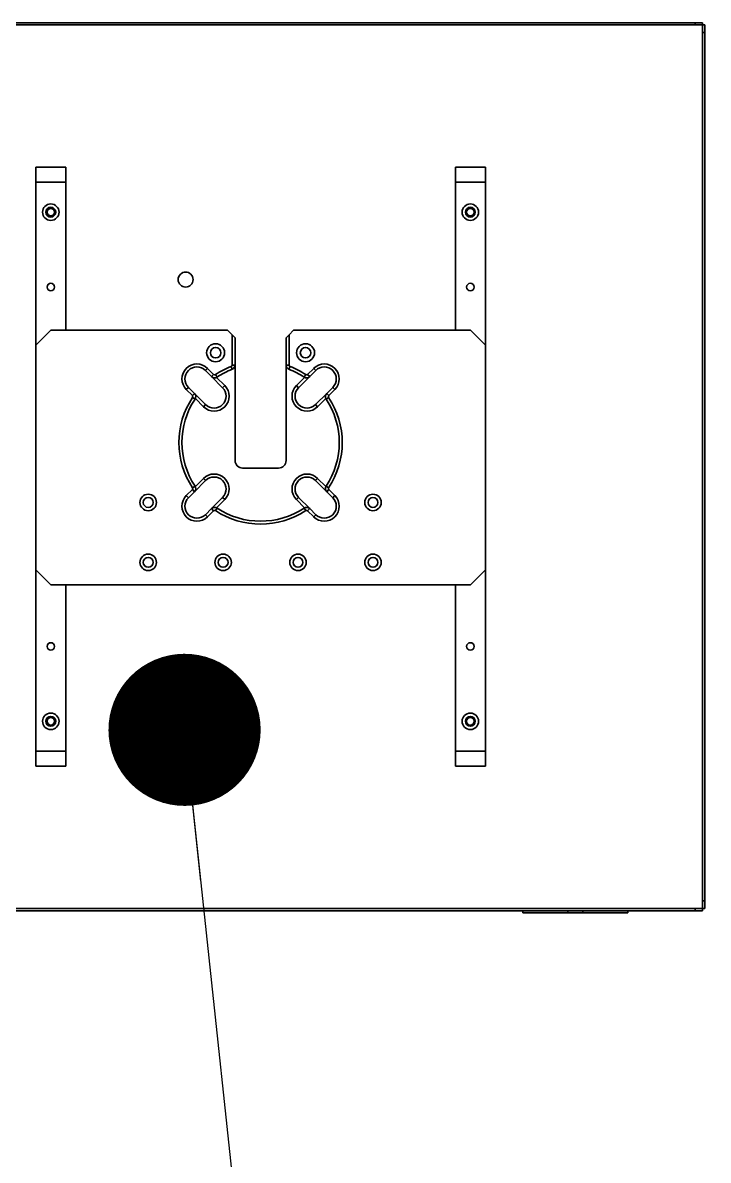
# Model space of a CAD drawing. Header units: millimetres. Extents: x 0 to 420, y 0 to 297.
# Drawn here: x 262.58 to 267.15, y 143.12 to 150.71 of the extents above; entities that cross this region are included whole.
import ezdxf

# ---------------------------------------------------------------- set-up
doc = ezdxf.new("R2010")
doc.units = ezdxf.units.MM
doc.layers.add('尺寸线层', color=150, linetype='Continuous')
doc.dimstyles.new('SLDDIMSTYLE1', dxfattribs={"dimtxt": 0.18, "dimasz": 1.016, "dimexe": 0, "dimexo": 0.0625, "dimgap": 0, "dimtad": 0, "dimtih": 1, "dimtoh": 1, "dimdec": 0, "dimrnd": 1e-09, "dimzin": 0, "dimdsep": 46, "dimtxsty": 'Standard', "dimblk1": 'DOT', "dimblk2": 'DOT', "dimsah": 1, "dimcen": 0.09, "dimadec": 0, "dimazin": 0, "dimtfac": 1.016, "dimtdec": 0, "dimtofl": 0, "dimtmove": 0, "dimatfit": 3, "dimldrblk": 'DOT', "dimfxl": 0, "dimfrac": 2, "dimtolj": 1, "dimtzin": 0, "dimarcsym": 0})

# ---------------------------------------------------------------- blocks, each defined once
blk = doc.blocks.new('_Dot')
at = {"color": 0, "linetype": 'ByBlock', "lineweight": -2}
blk.add_line((-0.5, 0), (-1, 0), dxfattribs=at)
at = {"color": 0, "linetype": 'ByBlock', "const_width": 0.5}
blk.add_lwpolyline([(-0.25, 0, 1), (0.25, 0, 1)], format="xyb", close=True, dxfattribs=at)

msp = doc.modelspace()

# ---------------------------------------------------------------- linework, layer by layer
at = {"color": 7, "linetype": 'Continuous', "lineweight": 35}
for p, q in [((267.117, 150.6973), (261.217, 150.6973)), ((261.267, 150.7123), (267.067, 150.7123)), ((267.067, 150.6973), (267.067, 150.7123)), ((267.067, 150.7123), (267.117, 150.7123)), ((267.117, 150.7123), (267.117, 150.6973)), ((267.117, 150.6973), (267.132, 150.6973)), ((267.117, 144.7973), (267.117, 150.6973)), ((267.132, 150.6473), (267.117, 150.6473)), ((267.132, 150.6973), (267.132, 150.6473)), ((267.132, 144.8473), (267.132, 150.6473)), ((262.667, 149.7473), (262.867, 149.7473)), ((262.667, 149.6473), (262.667, 149.7473)), ((262.867, 149.7473), (262.867, 149.6473)), ((265.467, 149.7473), (265.667, 149.7473)), ((265.467, 149.6473), (265.467, 149.7473)), ((265.667, 149.7473), (265.667, 149.6473)), ((262.867, 149.6473), (262.667, 149.6473)), ((262.667, 148.5586), (262.667, 149.6473)), ((262.867, 148.6586), (262.867, 149.6473)), ((265.667, 149.6473), (265.467, 149.6473)), ((265.467, 148.6586), (265.467, 149.6473)), ((265.667, 148.5586), (265.667, 149.6473)), ((262.767, 148.6586), (262.667, 148.5586)), ((263.947, 148.6586), (262.767, 148.6586)), ((263.977, 148.6286), (263.947, 148.6586)), ((263.977, 148.4263), (263.977, 148.6286)), ((263.977, 148.6286), (263.997, 148.6086)), ((263.997, 148.6086), (263.997, 148.4263)), ((264.337, 148.6086), (264.357, 148.6286)), ((264.337, 148.4263), (264.337, 148.6086)), ((264.387, 148.6586), (264.357, 148.6286)), ((264.357, 148.6286), (264.357, 148.4263)), ((265.567, 148.6586), (264.387, 148.6586)), ((265.667, 148.5586), (265.567, 148.6586)), ((262.667, 148.5586), (262.667, 147.0586)), ((265.667, 147.0586), (265.667, 148.5586)), ((263.8128, 148.4043), (263.7986, 148.3902)), ((263.839, 148.3498), (263.7986, 148.3902)), ((263.8128, 148.4043), (263.8531, 148.364)), ((263.8531, 148.364), (263.839, 148.3498)), ((263.8657, 148.3627), (263.8768, 148.346)), ((263.9706, 148.417), (263.9779, 148.3983)), ((263.977, 148.4263), (263.997, 148.4263)), ((263.997, 147.7886), (263.997, 148.4263)), ((264.357, 148.4263), (264.337, 148.4263)), ((264.337, 148.4263), (264.337, 147.7886)), ((264.3634, 148.417), (264.3562, 148.3983)), ((264.4684, 148.3627), (264.4573, 148.346)), ((264.481, 148.364), (264.5213, 148.4043)), ((264.481, 148.364), (264.4951, 148.3498)), ((264.5355, 148.3902), (264.4951, 148.3498)), ((264.5213, 148.4043), (264.5355, 148.3902)), ((263.9136, 148.2752), (263.839, 148.3498)), ((263.8731, 148.344), (263.9278, 148.2893)), ((263.9278, 148.2893), (263.9136, 148.2752)), ((264.4063, 148.2893), (264.461, 148.344)), ((264.4063, 148.2893), (264.4205, 148.2752)), ((264.4951, 148.3498), (264.4205, 148.2752)), ((263.6713, 148.2629), (263.6855, 148.277)), ((263.7117, 148.2225), (263.6713, 148.2629)), ((263.6855, 148.277), (263.7258, 148.2367)), ((263.7117, 148.2225), (263.7258, 148.2367)), ((263.7129, 148.2099), (263.7296, 148.1989)), ((263.7258, 148.2367), (263.8005, 148.162)), ((264.5336, 148.162), (264.6083, 148.2367)), ((264.6212, 148.2099), (264.6045, 148.1989)), ((264.6083, 148.2367), (264.6486, 148.277)), ((264.6224, 148.2225), (264.6083, 148.2367)), ((264.6628, 148.2629), (264.6224, 148.2225)), ((264.6628, 148.2629), (264.6486, 148.277)), ((263.7863, 148.1479), (263.7317, 148.2025)), ((263.7863, 148.1479), (263.8005, 148.162)), ((264.5478, 148.1479), (264.5336, 148.162)), ((264.6024, 148.2025), (264.5478, 148.1479)), ((264.287, 147.7386), (264.047, 147.7386)), ((263.7129, 147.6072), (263.7296, 147.6183)), ((263.8005, 147.6552), (263.7258, 147.5805)), ((263.7317, 147.6146), (263.7863, 147.6693)), ((263.7863, 147.6693), (263.8005, 147.6552)), ((264.5478, 147.6693), (264.5336, 147.6552)), ((264.6083, 147.5805), (264.5336, 147.6552)), ((264.5478, 147.6693), (264.6024, 147.6146)), ((264.6212, 147.6072), (264.6045, 147.6183)), ((263.6713, 147.5543), (263.7117, 147.5946)), ((263.6713, 147.5543), (263.6855, 147.5402)), ((263.7258, 147.5805), (263.6855, 147.5402)), ((263.7117, 147.5946), (263.7258, 147.5805)), ((263.839, 147.4674), (263.9136, 147.542)), ((263.9278, 147.5279), (263.8731, 147.4732)), ((263.9278, 147.5279), (263.9136, 147.542)), ((264.4063, 147.5279), (264.4205, 147.542)), ((264.461, 147.4732), (264.4063, 147.5279)), ((264.4205, 147.542), (264.4951, 147.4674)), ((264.6224, 147.5946), (264.6083, 147.5805)), ((264.6486, 147.5402), (264.6083, 147.5805)), ((264.6224, 147.5946), (264.6628, 147.5543)), ((264.6628, 147.5543), (264.6486, 147.5402)), ((263.7986, 147.427), (263.839, 147.4674)), ((263.8531, 147.4532), (263.8128, 147.4129)), ((263.8531, 147.4532), (263.839, 147.4674)), ((263.8657, 147.4545), (263.8768, 147.4711)), ((264.4684, 147.4545), (264.4573, 147.4711)), ((264.481, 147.4532), (264.4951, 147.4674)), ((264.5213, 147.4129), (264.481, 147.4532)), ((264.4951, 147.4674), (264.5355, 147.427)), ((263.8128, 147.4129), (263.7986, 147.427)), ((264.5213, 147.4129), (264.5355, 147.427)), ((262.667, 147.0586), (262.767, 146.9586)), ((262.667, 145.8473), (262.667, 147.0586)), ((265.567, 146.9586), (265.667, 147.0586)), ((265.667, 145.8473), (265.667, 147.0586)), ((262.767, 146.9586), (265.567, 146.9586)), ((262.867, 145.8473), (262.867, 146.9586)), ((265.467, 145.8473), (265.467, 146.9586)), ((262.667, 145.8473), (262.867, 145.8473)), ((262.667, 145.7473), (262.667, 145.8473)), ((262.867, 145.8473), (262.867, 145.7473)), ((265.467, 145.8473), (265.667, 145.8473)), ((265.467, 145.7473), (265.467, 145.8473)), ((265.667, 145.8473), (265.667, 145.7473)), ((262.867, 145.7473), (262.667, 145.7473)), ((265.667, 145.7473), (265.467, 145.7473)), ((261.217, 144.7973), (267.117, 144.7973)), ((267.067, 144.7823), (267.067, 144.7973)), ((267.117, 144.8473), (267.132, 144.8473)), ((267.117, 144.7973), (267.117, 144.7823)), ((267.132, 144.7973), (267.117, 144.7973)), ((267.132, 144.8473), (267.132, 144.7973)), ((267.067, 144.7823), (261.267, 144.7823)), ((265.917, 144.7673), (265.917, 144.7823)), ((265.917, 144.7673), (266.217, 144.7673)), ((266.217, 144.7673), (266.217, 144.7823)), ((266.217, 144.7673), (266.317, 144.7673)), ((266.317, 144.7673), (266.317, 144.7823)), ((266.317, 144.7673), (266.617, 144.7673)), ((266.617, 144.7673), (266.617, 144.7823)), ((267.117, 144.7823), (267.067, 144.7823))]:
    msp.add_line(p, q, dxfattribs=at)
for centre, radius in [((262.767, 149.4473), 0.055), ((265.567, 149.4473), 0.055), ((262.767, 149.4473), 0.033), ((262.767, 149.4473), 0.025), ((265.567, 149.4473), 0.033), ((265.567, 149.4473), 0.025), ((263.667, 148.9973), 0.05), ((262.767, 148.9473), 0.025), ((265.567, 148.9473), 0.025), ((263.867, 148.5086), 0.06), ((263.867, 148.5086), 0.035), ((264.467, 148.5086), 0.06), ((264.467, 148.5086), 0.035), ((263.417, 147.5086), 0.055), ((263.417, 147.5086), 0.033), ((264.917, 147.5086), 0.055), ((264.917, 147.5086), 0.033), ((263.417, 147.1086), 0.055), ((263.917, 147.1086), 0.055), ((264.417, 147.1086), 0.055), ((264.917, 147.1086), 0.055), ((263.417, 147.1086), 0.033), ((263.917, 147.1086), 0.033), ((264.417, 147.1086), 0.033), ((264.917, 147.1086), 0.033), ((262.767, 146.5473), 0.025), ((265.567, 146.5473), 0.025), ((262.767, 146.0473), 0.055), ((265.567, 146.0473), 0.055), ((262.767, 146.0473), 0.033), ((262.767, 146.0473), 0.025), ((265.567, 146.0473), 0.033), ((265.567, 146.0473), 0.025)]:
    msp.add_circle(centre, radius, dxfattribs=at)
for centre, radius, start, end in [((263.742, 148.3336), 0.1, 45, 225), ((263.742, 148.3336), 0.08, 45, 225), ((263.8602, 148.371), 0.01, 225, 303.56839), ((264.167, 147.9086), 0.545, 111.12233, 123.56839), ((264.167, 147.9086), 0.525, 111.12233, 123.56839), ((263.967, 148.4263), 0.01, 291.12233, 0), ((263.967, 148.4263), 0.03, 291.12233, 0), ((264.367, 148.4263), 0.03, 180, 248.87767), ((264.167, 147.9086), 0.525, 56.43161, 68.87767), ((264.367, 148.4263), 0.01, 180, 248.87767), ((264.167, 147.9086), 0.545, 56.43161, 68.87767), ((264.4739, 148.371), 0.01, 236.43161, 315), ((264.592, 148.3336), 0.1, 315, 135), ((264.592, 148.3336), 0.08, 315, 135), ((263.857, 148.2186), 0.1, 225, 45), ((263.8602, 148.371), 0.03, 225, 303.56839), ((264.477, 148.2186), 0.1, 135, 315), ((264.4739, 148.371), 0.03, 236.43161, 315), ((264.167, 147.9086), 0.545, 146.43161, 213.56839), ((263.7046, 148.2155), 0.01, 326.43161, 45), ((263.7046, 148.2155), 0.03, 326.43161, 45), ((263.857, 148.2186), 0.08, 225, 45), ((264.477, 148.2186), 0.08, 135, 315), ((264.6295, 148.2155), 0.03, 135, 213.56839), ((264.6295, 148.2155), 0.01, 135, 213.56839), ((264.167, 147.9086), 0.545, 326.43161, 33.56839), ((264.167, 147.9086), 0.525, 146.43161, 213.56839), ((264.167, 147.9086), 0.525, 326.43161, 33.56839), ((264.047, 147.7886), 0.05, 180, 270), ((264.287, 147.7886), 0.05, 270, 0), ((263.857, 147.5986), 0.1, 315, 135), ((263.857, 147.5986), 0.08, 315, 135), ((264.477, 147.5986), 0.1, 45, 225), ((264.477, 147.5986), 0.08, 45, 225), ((263.7046, 147.6017), 0.01, 315, 33.56839), ((263.7046, 147.6017), 0.03, 315, 33.56839), ((264.6295, 147.6017), 0.03, 146.43161, 225), ((264.6295, 147.6017), 0.01, 146.43161, 225), ((263.742, 147.4836), 0.1, 135, 315), ((263.742, 147.4836), 0.08, 135, 315), ((264.592, 147.4836), 0.1, 225, 45), ((264.592, 147.4836), 0.08, 225, 45), ((263.8602, 147.4461), 0.03, 56.43161, 135), ((263.8602, 147.4461), 0.01, 56.43161, 135), ((264.167, 147.9086), 0.545, 236.43161, 303.56839), ((264.167, 147.9086), 0.525, 236.43161, 303.56839), ((264.4739, 147.4461), 0.03, 45, 123.56839), ((264.4739, 147.4461), 0.01, 45, 123.56839)]:
    msp.add_arc(centre, radius, start, end, dxfattribs=at)

# ---------------------------------------------------------------- leaders
at = {"layer": '尺寸线层'}
msp.add_leader([(263.6597, 145.9901), (267.4138, 110.6927)], dimstyle='SLDDIMSTYLE1', dxfattribs=at)

doc.saveas('drawing.dxf')
